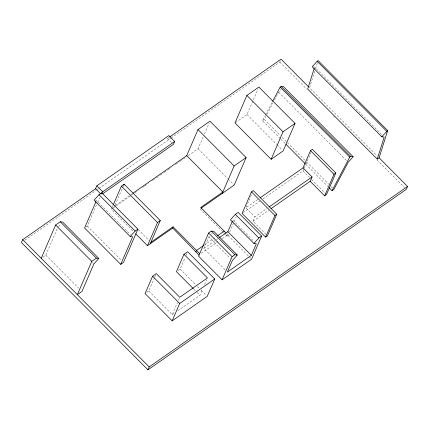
<?xml version="1.0" encoding="UTF-8"?>
<svg xmlns="http://www.w3.org/2000/svg" width="429" height="429" viewBox="0 0 429 429"><rect width="100%" height="100%" fill="white"/><g stroke="black" fill="none" stroke-linecap="round" stroke-linejoin="round"><path stroke-width="0.32" stroke-dasharray="2.15 1.61" d="M314.72 71.359L309.524 87.811L377.209 155.925M315.519 68.828L317.519 62.5M42.761 257.218L45.839 255.067L57.738 227.568M85.977 227.027L87.36 226.062L97.313 203.062M97.576 202.456L99.673 197.613M112.141 207.475L111.352 209.304L133.408 231.499M112.403 206.864L112.934 205.647M114.119 207.368L114.897 205.571M115.154 204.971L123.879 184.813M171.638 142.546L167.567 138.454L168.071 137.296M188.272 155.566L198.085 148.713L203.373 136.492M204.435 134.046L209.191 123.048M146.648 292.465L148.756 290.991L154.461 277.815M154.719 277.214L156.274 273.622M178.019 270.549L180.132 269.074L185.055 257.695M186.089 255.298L186.867 253.501M235.537 122.549L246.991 114.548L258.097 88.883M171.203 137.94L279.81 62.066L280.314 60.907M148.756 290.991L172.249 314.629L177.429 302.649M178.469 300.257L179.762 297.259M225 269.734L203.855 248.461L208.869 236.883L209.69 235.971M177.676 310.837L199.93 295.291L202.52 289.302M204.595 284.513L206.665 279.719M225.381 234.384L227.188 236.202L227.815 234.754L226.909 233.848M227.188 236.202L228.11 235.559L228.641 234.341M229.692 231.901L236.288 216.666M246.096 207.218L252.064 193.42M266.044 234.4L252.987 221.262L254.864 216.918L266.854 208.548M262.956 198.895L303.003 170.919L304.043 168.522M304.3 167.921L311.046 152.338M280.325 138.658L262.462 120.683L265.261 115.38M265.572 114.795L272.41 101.834M262.462 120.683L264.312 119.396L265.867 116.441M267.117 114.076L273.037 102.847M274.598 99.893L278.646 92.208L281.118 89.473M58.564 226.657L61.036 223.917M211.341 234.143L212.162 233.231M167.567 138.454L169.214 137.307M24.743 240.245L96.053 190.433M96.6 190.052L98.246 188.899M98.793 188.519L170.651 138.32M115.294 205.539L132.325 193.64M112.275 208.66L115.766 206.215M116.318 205.834L131.151 195.468M131.698 195.088L132.797 194.321M134.996 192.787L138.294 190.481M142.685 187.414L144.337 186.261M144.884 185.875L148.182 183.574M152.579 180.502L155.872 178.201M156.424 177.815L159.717 175.515M160.269 175.129L163.567 172.828M164.114 172.442L167.412 170.141M167.959 169.755L171.257 167.455M175.654 164.382L178.947 162.082M179.499 161.695L182.792 159.395M183.344 159.009L186.089 157.094M257.818 199.453L245.833 207.829L254.864 216.918M243.205 212.693L259.663 201.196M204.118 245.147L214.43 237.945M203.855 248.461L216.125 239.891M216.398 239.698L217.744 238.76M201.217 253.335L218.045 241.581M222.388 238.545L227.815 234.754M252.987 221.262L268.785 210.226M172.249 314.629L174.962 312.73M313.417 66.913L314.634 67.074L381.853 134.711M95.276 200.338L96.493 200.493L130.282 234.497M279.81 62.066L306.714 89.135M333.617 116.211L334.561 117.16M377.037 159.904L404.408 187.446M278.646 92.208L347.747 161.744M264.312 119.396L280.293 135.478M282.169 137.371L306.145 161.492M306.617 161.964L328.705 184.197M331.059 186.561L333.408 188.926M280.797 139.13L285.5 143.86M305.711 164.2L327.799 186.433M246.991 114.548L276.657 144.401M277.027 144.777L282.202 149.984M303.003 170.919L309.582 177.536M311.459 179.429L326.024 194.085M198.085 148.713L227.654 178.464M228.126 178.941L233.757 184.604M232.861 220.125L254 241.398M228.11 235.559L250.665 258.247M200.086 208.928L223.107 232.094M223.573 232.566L224.93 233.928M208.869 236.883L230.48 258.628M180.132 269.074L195.549 284.593M197.42 286.475L199.292 288.358M201.158 290.235L206.301 295.409M138.213 229.536L149.008 240.396M193.822 289.146L196.643 291.983M197.109 292.455L199.93 295.291M87.36 226.062L121.15 260.065M92.471 262.516L93.409 263.46M45.839 255.067L78.689 288.127"/><path stroke-width="0.64" d="M135.757 233.859L147.49 245.667L172.721 228.04L173.032 226.818L199.683 253.636M314.237 68.329L307.679 89.098L377.247 159.105L379.091 157.813L387.682 130.604L318.114 60.602L317.138 61.283L312.194 66.758L381.762 136.76L384.202 137.076L377.247 159.105M102.569 193.87L173.439 144.364L174.694 141.468L168.822 135.559L96.852 185.837L95.597 188.733L22.705 239.65L21.45 242.546L147.935 369.83L406.295 189.35L407.55 186.454L379.091 157.813M41.222 258.29L55.631 225L60.242 221.777L62.682 222.093L98.82 258.462L93.876 263.932L81.977 291.43L77.365 294.653L91.768 261.368L96.38 258.145L98.82 258.462M95.962 201.716L84.593 227.997L120.731 264.361L123.498 262.425L137.902 229.14L101.764 192.771L98.997 194.707L94.053 200.177L130.191 236.545L132.631 236.862L120.731 264.361M101.244 193.983L101.764 192.771M101.973 193.484L102.724 191.747L174.694 141.468M113.197 205.035L121.369 186.143L124.142 184.213L160.28 220.576L150.257 243.736M123.638 185.371L124.142 184.213M147.49 245.667L157.513 222.512L160.28 220.576M186.62 155.872L197.989 129.59L209.985 121.214L246.123 157.577L234.223 185.076L201.163 208.172M183.955 254.284L207.443 277.922L179.762 297.259L156.274 273.622L152.585 276.201L145.066 293.57L172.168 320.844L207.234 296.348L214.752 278.979L187.645 251.705L183.955 254.284L176.437 271.654L193.35 288.674M246.895 95.431L234.995 122.93L271.133 159.298L283.129 150.917L295.029 123.418L258.891 87.049L246.895 95.431L283.033 131.794L271.133 159.298M199.056 255.083L195.892 251.903L196.52 250.456L203.577 245.527M222.227 193.458L234.132 165.959L246.123 157.577M147.935 369.83L149.19 366.934L407.55 186.454M208.607 233.027L198.584 256.183L222.077 279.821L251.603 259.196L261.626 236.036L238.133 212.398L235.365 214.334L230.421 219.809L253.909 243.447L256.349 243.763L251.34 255.341L227.349 272.099L232.357 260.521L237.301 255.046L213.814 231.408L211.374 231.092L208.607 233.027L232.094 256.665L222.077 279.821M172.168 320.844L179.687 303.475L214.752 278.979M219.364 237.628L227.847 231.703L232.33 221.343M251.442 191.881L242.106 213.46L265.594 237.098L267.444 235.811L276.78 214.232L253.287 190.594L251.442 191.881L274.935 215.519L265.594 237.098M303.04 167.862L310.499 150.627L312.344 149.34L335.832 172.978L326.496 194.557L324.651 195.844L310.194 181.301L312.076 176.957L303.04 167.862L259.995 197.93M324.651 195.844L333.987 174.265L335.832 172.978M272.721 101.244L280.175 87.103L281.156 86.422L283.59 86.738L353.158 156.741L348.214 162.216L333.88 189.398L332.03 190.691L329.209 187.848M332.03 190.691L349.742 157.111L350.724 156.424L353.158 156.741M130.191 236.545L135.135 231.07L137.902 229.14M253.909 243.447L258.853 237.972L261.626 236.036M381.762 136.76L387.682 130.604M169.761 136.921L281.065 59.17L308.59 86.873M132.877 193.254L186.717 155.647L222.855 192.01L200.713 207.48L226.008 232.936M283.033 131.794L295.029 123.418M150.885 242.288L173.032 226.818M217.685 235.666L224.201 231.118M269.031 207.025L312.076 176.957M270.967 208.703L310.194 181.301M274.935 215.519L276.78 214.232M232.094 256.665L234.867 254.729L237.301 255.046M317.138 61.283L386.706 131.285M281.156 86.422L350.724 156.424M280.175 87.103L349.742 157.111M310.499 150.627L333.987 174.265M285.966 144.332L305.239 163.728M197.989 129.59L234.132 165.959M235.365 214.334L258.853 237.972M227.847 231.703L251.34 255.341M211.374 231.092L234.867 254.729M121.369 186.143L157.513 222.512M96.852 185.837L102.724 191.747M95.597 188.733L100.568 193.731M98.997 194.707L135.135 231.07M152.585 276.201L179.687 303.475M60.242 221.777L96.38 258.145M55.631 225L91.768 261.368M22.705 239.65L149.19 366.934M172.721 228.04L195.892 251.903"/></g></svg>
